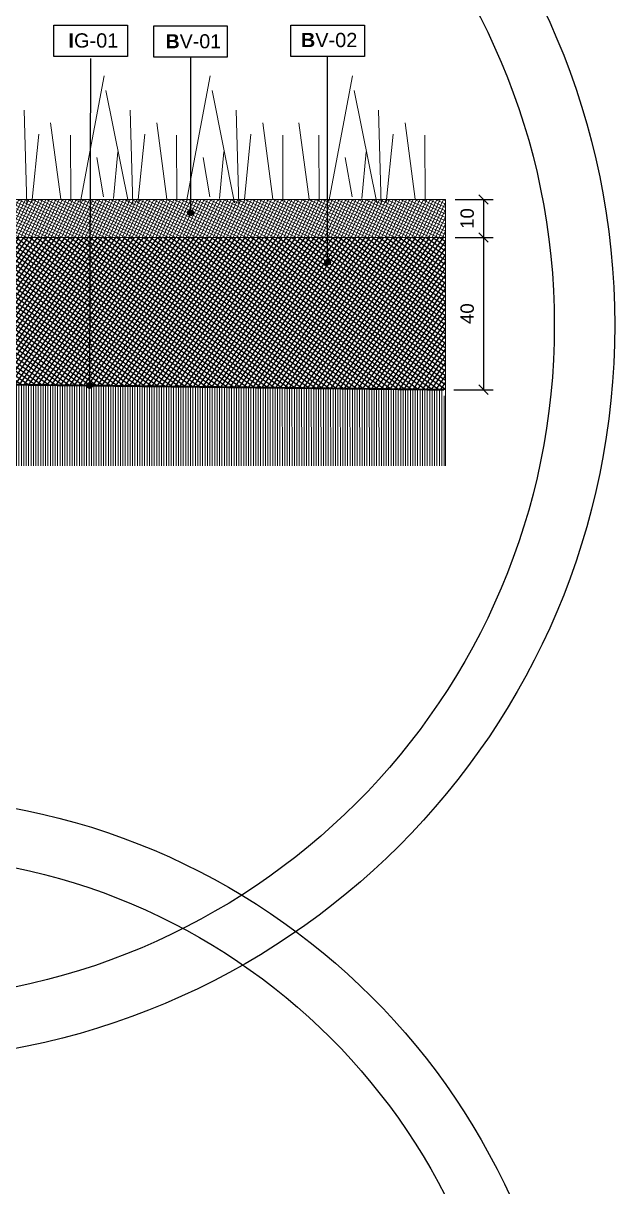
# Model space of a CAD drawing. Header units: metres. Extents: x -325 to 301, y -147 to 149.
# Drawn here: x 54.413 to 55.967, y 80.394 to 83.452 of the extents above; entities that cross this region are included whole.
import ezdxf

# ---------------------------------------------------------------- set-up
doc = ezdxf.new("R2010")
doc.units = ezdxf.units.M
doc.linetypes.add('ACAD_ISO03W100', pattern=[30, 12, -18])
doc.layers.get('Defpoints').update_dxf_attribs({"lineweight": 13})
doc.layers.add('-AUX-TWQ', color=1, linetype='Continuous', plot=False)
doc.layers.add('-AUX_MON', color=3, linetype='Continuous', plot=False)
doc.layers.add('0-TX-1_25', color=7, linetype='Continuous', true_color=0x3f4f7f)
for name, color, linetype in [('02-L-Geotextile', 32, 'Continuous'), ('A-KEYPLAN_HATCH', 7, 'Continuous'), ('A_TEXT_2', 7, 'Continuous'), ('EIT_3 TR terra vegetal', 45, 'Continuous')]:
    doc.layers.add(name, color=color, linetype=linetype)
doc.layers.add('03-TR-Paviment_04_Dry Meadow', color=7, linetype='Continuous', lineweight=5, true_color=0xd8dd88)
for name, color, linetype, lineweight in [('1-CM', 7, 'Continuous', 0), ('2-L-secció', 1, 'Continuous', 0), ('3-TR Seleccionat', 44, 'Continuous', 0), ('3-TR-recebo', 252, 'Continuous', 0)]:
    doc.layers.add(name, color=color, linetype=linetype, lineweight=lineweight)
doc.styles.add('Arial_4', font='arial.ttf', dxfattribs={"height": 1.8})
doc.styles.get("Standard").update_dxf_attribs({"font": 'arial.ttf'})
doc.dimstyles.new('ISO-25', dxfattribs={"dimtxt": 0.1, "dimasz": 0.1, "dimexe": 0.1, "dimexo": 0.1, "dimgap": 0.1, "dimtad": 1, "dimdec": 0, "dimlfac": 100, "dimzin": 9, "dimtxsty": 'Standard', "dimblk": 'OBLIQUE', "dimcen": 0.1, "dimadec": 0, "dimazin": 0, "dimtfac": 1, "dimtdec": 0, "dimtmove": 0, "dimatfit": 3, "dimldrblk": 'OBLIQUE', "dimfxl": 1, "dimarcsym": 0})

# ---------------------------------------------------------------- blocks, each defined once
blk = doc.blocks.new('hatch keyplan 2')
at = {"layer": 'A-KEYPLAN_HATCH'}
blk.add_lwpolyline([(0, 0.005476596624248486), (0.012874798693294, 0.005476596623793739), (0.012874798693294, -2.273736754432321e-13), (0, 0)], close=True, dxfattribs=at)
blk = doc.blocks.new('hatch keyplan')
at = {"layer": 'A-KEYPLAN_HATCH'}
blk.add_blockref('hatch keyplan 2', (1.430579833341536, 0.8521467901477053), dxfattribs=at)
blk = doc.blocks.new('B-V02')
at = {"layer": 'A-KEYPLAN_HATCH'}
blk.add_blockref('hatch keyplan', (-1.430579833341536, -0.8521467901477053), dxfattribs=at)
at = {"layer": 'A_TEXT_2', "insert": (-0.000797730798460905, 0.004122186061006561), "char_height": 0.0025, "attachment_point": 1}
blk.add_mtext_dynamic_manual_height_columns('\\pi0.00255;{\\fArial|b1|i0|c0|p34;B}V-02', width=0.01456192034901793, gutter_width=0.015, heights=[0], dxfattribs=at)
blk = doc.blocks.new('_Oblique')
at = {"color": 0, "lineweight": -2}
blk.add_line((-0.499999999995058, -0.4999999998130015), (0.500000000028669, 0.500000000163238), dxfattribs=at)
blk = doc.blocks.new('*D1101')
at = {"layer": '0-TX-1_25', "color": 0, "lineweight": -2, "transparency": 16777216}
for p, q in [((55.5476073164374, 82.98858316451742), (55.64758489159939, 82.98858316451742)), ((55.62258489159939, 82.98858316451742), (55.62258489159939, 82.88858316451743)), ((55.5476073164374, 82.88858316451743), (55.64758489159939, 82.88858316451743))]:
    blk.add_line(p, q, dxfattribs=at)
at = {"layer": 'Defpoints', "color": 0, "transparency": 16777216}
for p in [(55.5226073164374, 82.98858316451742), (55.5226073164374, 82.88858316451743), (55.62258489159939, 82.88858316451743)]:
    blk.add_point(p, dxfattribs=at)
at = {"layer": '0-TX-1_25', "color": 0, "lineweight": -2, "transparency": 16777216, "xscale": 0.025, "yscale": 0.025, "zscale": 0.025}
for p, rotation in [((55.62258489159939, 82.98858316451742), 90), ((55.62258489159939, 82.88858316451743), 270)]:
    blk.add_blockref('_Oblique', p, dxfattribs=dict(at, rotation=rotation))
at = {"layer": '0-TX-1_25', "color": 0, "transparency": 16777216, "insert": (55.57971483702914, 82.9385831645174), "char_height": 0.035, "attachment_point": 5, "rotation": 90}
blk.add_mtext('10', dxfattribs=at)
blk = doc.blocks.new('POINT')
at = {"layer": '0-TX-1_25'}
h = blk.add_hatch(dxfattribs=at)
h.set_pattern_fill('ANGLE', color=256)
h.set_pattern_definition([(0, (-83.74681484067048, -12.72584030761209), (0, 6.985), [5.08, -1.905]), (90, (-83.74681484067048, -12.72584030761209), (-6.985, 4.277078946022131e-16), [5.08, -1.905])])
edge = h.paths.add_edge_path()
edge.add_arc((0, 0), 0.0075, 0, 360)
h = blk.add_hatch(color=256, dxfattribs=at)
h.dxf.hatch_style = 1
edge = h.paths.add_edge_path()
edge.add_arc((0, 0), 0.0075, 0, 360)
blk.add_circle((0, 0), 0.0075, dxfattribs=at)
blk = doc.blocks.new('*D1103')
at = {"layer": '0-TX-1_25', "color": 0, "lineweight": -2, "transparency": 16777216}
for p, q in [((55.5476073164374, 82.88858316473916), (55.64758489159947, 82.88858316473916)), ((55.62258489159947, 82.88858316473916), (55.62258489159947, 82.48862447558278)), ((55.54408714415752, 82.48862447558278), (55.64758489159947, 82.48862447558278))]:
    blk.add_line(p, q, dxfattribs=at)
at = {"layer": 'Defpoints', "color": 0, "transparency": 16777216}
for p in [(55.5226073164374, 82.88858316473916), (55.51908714415752, 82.48862447558278), (55.62258489159947, 82.48862447558278)]:
    blk.add_point(p, dxfattribs=at)
at = {"layer": '0-TX-1_25', "color": 0, "lineweight": -2, "transparency": 16777216, "xscale": 0.025, "yscale": 0.025, "zscale": 0.025}
for p, rotation in [((55.62258489159947, 82.88858316473916), 90), ((55.62258489159947, 82.48862447558278), 270)]:
    blk.add_blockref('_Oblique', p, dxfattribs=dict(at, rotation=rotation))
at = {"layer": '0-TX-1_25', "color": 0, "transparency": 16777216, "insert": (55.57971483702923, 82.68860382016095), "char_height": 0.035, "attachment_point": 5, "rotation": 90}
blk.add_mtext('40', dxfattribs=at)
blk = doc.blocks.new('B-V01')
at = {"layer": 'A-KEYPLAN_HATCH'}
blk.add_blockref('hatch keyplan', (-1.430579833437449, -0.8521467901477053), dxfattribs=at)
at = {"layer": 'A_TEXT_2', "lineweight": 211, "insert": (-0.0007911714825610261, 0.004018987603517488), "char_height": 0.002458832335329342, "attachment_point": 1, "line_spacing_factor": 0.9385317878468563, "style": 'Arial_4'}
blk.add_mtext_dynamic_manual_height_columns('\\pi0.00285;{\\fArial|b1|i0|c0|p34;B}V-01', width=0.01456192034901793, gutter_width=0.015, heights=[0], dxfattribs=at)
blk = doc.blocks.new('IG01')
at = {"layer": 'A-KEYPLAN_HATCH', "xscale": 10, "yscale": 10, "zscale": 10}
blk.add_blockref('hatch keyplan', (-14.30579833341537, -8.521467901477052), dxfattribs=at)
at = {"layer": 'A_TEXT_2', "insert": (-0.007977307986635651, 0.04045896306516727), "char_height": 0.025, "attachment_point": 1}
blk.add_mtext_dynamic_manual_height_columns('\\pi0.03354;{\\fArial|b1|i0|c0|p34;I}G-01', width=0.1456192034901793, gutter_width=0.15, heights=[0], dxfattribs=at)

msp = doc.modelspace()

# ---------------------------------------------------------------- hatches: boundary and pattern name
at = {"layer": '3-TR Seleccionat'}
h = msp.add_hatch(dxfattribs=at)
h.set_pattern_fill('ANSI31', color=256, scale=0.002, angle=225, style=0)
h.set_pattern_definition([(270, (441130.2974761959, -650754.0778502125), (-0.00635, -1.734723475976807e-18), [])])
h.paths.add_polyline_path([(54.13745895209841, 82.50483860585673), (52.52257142213496, 82.50253427480257), (52.52260731643737, 82.28858316429566), (55.52280480168275, 82.28858316429566), (55.51888968610913, 82.48862679285634), (55.28024186769997, 82.49142744996476)])
at = {"layer": '3-TR-recebo'}
h = msp.add_hatch(dxfattribs=at)
h.set_pattern_fill('_USER', color=256, scale=0.007999999999999998, angle=244.5492803559699, style=0, double=1, pattern_type=0)
h.set_pattern_definition([(244.5492803559699, (419506.6549526463, 4594392.769917138), (0.007223641879720639, -0.003437876960210481), []), (334.5492803559699, (419506.6549526463, 4594392.769917138), (0.003437876960210481, 0.007223641879720638), [])])
h.paths.add_polyline_path([(55.52260731647507, 82.8885831645174), (55.52260731643737, 82.9885831645174), (54.07260731447974, 82.9885831645174), (54.07260731447974, 82.8885831645174)])
at = {"layer": 'EIT_3 TR terra vegetal'}
h = msp.add_hatch(dxfattribs=at)
h.set_pattern_fill('_USER', color=256, scale=0.009999999999999998, angle=55.54928035596996, style=0, double=1, pattern_type=0)
h.set_pattern_definition([(55.54928035596994, (-428687.9701191857, 4593530.507886735), (-0.008246130522612702, 0.005656971928871058), []), (145.54928035597, (-428687.9701191857, 4593530.507886735), (-0.005656971928871058, -0.0082461305226127), [])])
h.paths.add_polyline_path([(55.52260731647507, 82.4885831645174), (55.52260731647507, 82.8885831645174), (54.07260731447974, 82.8885831645174), (54.07613820673509, 82.78837869203241), (54.13745895209887, 82.50483860585673)])

# ---------------------------------------------------------------- linework, layer by layer
at = {"layer": '-AUX-TWQ'}
for radius in [1.934458941537726, 1.775676769211828]:
    msp.add_circle((54.03290550015912, 82.65831999421833), radius, dxfattribs=at)
at = {"layer": '-AUX_MON'}
for radius in [1.796930445011648, 1.644287805263133]:
    msp.add_circle((54.05771303275419, 79.62252308974406), radius, dxfattribs=at)
at = {"layer": '0-TX-1_25'}
for points in [[(54.58997884847204, 83.35908572839408), (54.58689358141626, 82.49956425515133)], [(54.85252755865522, 83.3626237217012), (54.85252755865522, 82.95323117664702)], [(55.21273532118641, 82.82371571688873), (55.21273532118641, 83.36469521626913)]]:
    msp.add_lwpolyline(points, dxfattribs=at)
at = {"layer": '02-L-Geotextile', "linetype": 'ACAD_ISO03W100', "ltscale": 0.002, "const_width": 0.005}
msp.add_lwpolyline([(54.137458952315, 82.50483860608647), (55.51870187416267, 82.48862899692787)], dxfattribs=at)
at = {"layer": '03-TR-Paviment_04_Dry Meadow'}
for points in [[(54.62549902747188, 83.31324937721455), (54.5631027172447, 82.98374791100768)], [(54.90428748864905, 83.31325019458478), (54.84189117842185, 82.98374872837792)], [(55.27821708463447, 83.31325019458478), (55.21582077440728, 82.98374872837792)], [(54.63018423683405, 83.27515215933435), (54.68948918482698, 82.97987871923516)], [(54.9089726980112, 83.27515297670458), (54.96827764600413, 82.97987953660538)], [(55.28290229399663, 83.27515297670458), (55.34220724198955, 82.97987953660538)], [(54.41508560747769, 83.22321066580497), (54.42206637844641, 82.9757608594269)], [(54.69387406865484, 83.2232114831752), (54.70085483962356, 82.97576167679713)], [(54.97266252983199, 83.22321230054543), (54.97964330080072, 82.97576249416736)], [(55.34659212581742, 83.22321230054543), (55.35357289678614, 82.97576249416736)], [(54.48470225528011, 83.19040816584078), (54.51134206538449, 82.98988940736164)], [(54.76349071645726, 83.19040898321101), (54.79013052656164, 82.98989022473187)], [(55.04227917763441, 83.19040980058124), (55.0689189877388, 82.98989104210209)], [(55.13742031244268, 83.19040898321101), (55.16406012254706, 82.98989022473187)], [(55.41620877361984, 83.19040980058124), (55.44284858372422, 82.98989104210209)], [(54.45378420228409, 83.16065513412069), (54.43556554580265, 82.97994577900322)], [(54.53708088627238, 83.15755760417635), (54.53753788541967, 82.98458498869607)], [(54.73257266346124, 83.16065595149092), (54.7143540069798, 82.97994659637345)], [(54.81586934744954, 83.15755842154657), (54.81632634659683, 82.9845858060663)], [(55.0113611246384, 83.16065676886114), (54.99314246815696, 82.97994741374367)], [(55.09465780862669, 83.15755923891678), (55.09511480777398, 82.98458662343653)], [(55.18979894343497, 83.15755842154657), (55.19025594258225, 82.9845858060663)], [(55.38529072062382, 83.16065676886114), (55.36707206414238, 82.97994741374367)], [(55.46858740461212, 83.15755923891678), (55.4690444037594, 82.98458662343653)], [(54.66101998828953, 83.11387654871479), (54.64990567538505, 82.99156040042509)], [(54.93980844946668, 83.11387736608502), (54.9286941365622, 82.99156121779532)], [(55.31373804545211, 83.11387736608502), (55.30262373254762, 82.99156121779532)], [(54.60657675433089, 83.0988095920239), (54.62414139771926, 82.99529846298643)], [(54.88536521550805, 83.09881040939413), (54.90292985889641, 82.99529928035666)], [(55.25929481149347, 83.09881040939413), (55.27685945488184, 82.99529928035666)]]:
    msp.add_lwpolyline(points, dxfattribs=at)
at = {"layer": '1-CM'}
for points in [[(54.07260731447974, 82.9885831645174), (55.52260731647507, 82.9885831645174)], [(54.07260731447974, 82.8885831645174), (55.52260731647507, 82.8885831645174)], [(54.00812512697309, 82.50635640601561), (55.52260731647507, 82.4885831645174)]]:
    msp.add_lwpolyline(points, dxfattribs=at)
at = {"layer": '2-L-secció'}
msp.add_line((55.52260731647507, 82.28858316429566), (55.52260731647507, 82.98858316429566), dxfattribs=at)

# ---------------------------------------------------------------- block references
at = {"layer": '0-TX-1_25'}
for name, p, xscale, yscale, zscale in [('B-V01', (54.7559665698942, 83.3626237217029), 14.99999999999999, 14.99999999999999, 14.99999999999999), ('B-V02', (55.11617433098671, 83.36469521627083), 15, 15, 15)]:
    msp.add_blockref(name, p, dxfattribs=dict(at, xscale=xscale, yscale=yscale, zscale=zscale))
for p in [(54.85252755865522, 82.95323117664702), (55.21273532118641, 82.82371571688873), (54.58689358141626, 82.49956425515133)]:
    msp.add_blockref('POINT', p, dxfattribs=at)
at = {"layer": '1-CM', "xscale": 1.5, "yscale": 1.5, "zscale": 1.5}
msp.add_blockref('IG01', (54.49341785827235, 83.36466102421885), dxfattribs=at)

# ---------------------------------------------------------------- dimensions: what is measured, and where the dimension line sits
at = {"layer": '0-TX-1_25'}
for base, p1, p2, picture, middle in [((55.62258489159939, 82.88858316451743), (55.52260731643737, 82.9885831645174), (55.52260731643737, 82.8885831645174), '*D1101', (55.57971483702914, 82.9385831645174)), ((55.62258489159947, 82.48862447558278), (55.52260731643737, 82.88858316473913), (55.51908714415749, 82.48862447558275), '*D1103', (55.57971483702923, 82.68860382016095))]:
    dim = msp.add_linear_dim(base=base, p1=p1, p2=p2, angle=90, dimstyle='ISO-25', override={"dimtxt": 0.035, "dimasz": 0.025, "dimexe": 0.025, "dimexo": 0.025, "dimgap": 0.025, "dimblk1": 'Oblique', "dimblk2": 'Oblique', "dimsah": 1, "dimfxl": 0.1, "dimfxlon": 1, "dimarcsym": 1}, dxfattribs=at)
    dim.commit()
    dim.dimension.update_dxf_attribs({"geometry": picture, "text_midpoint": middle})

doc.saveas('drawing.dxf')
